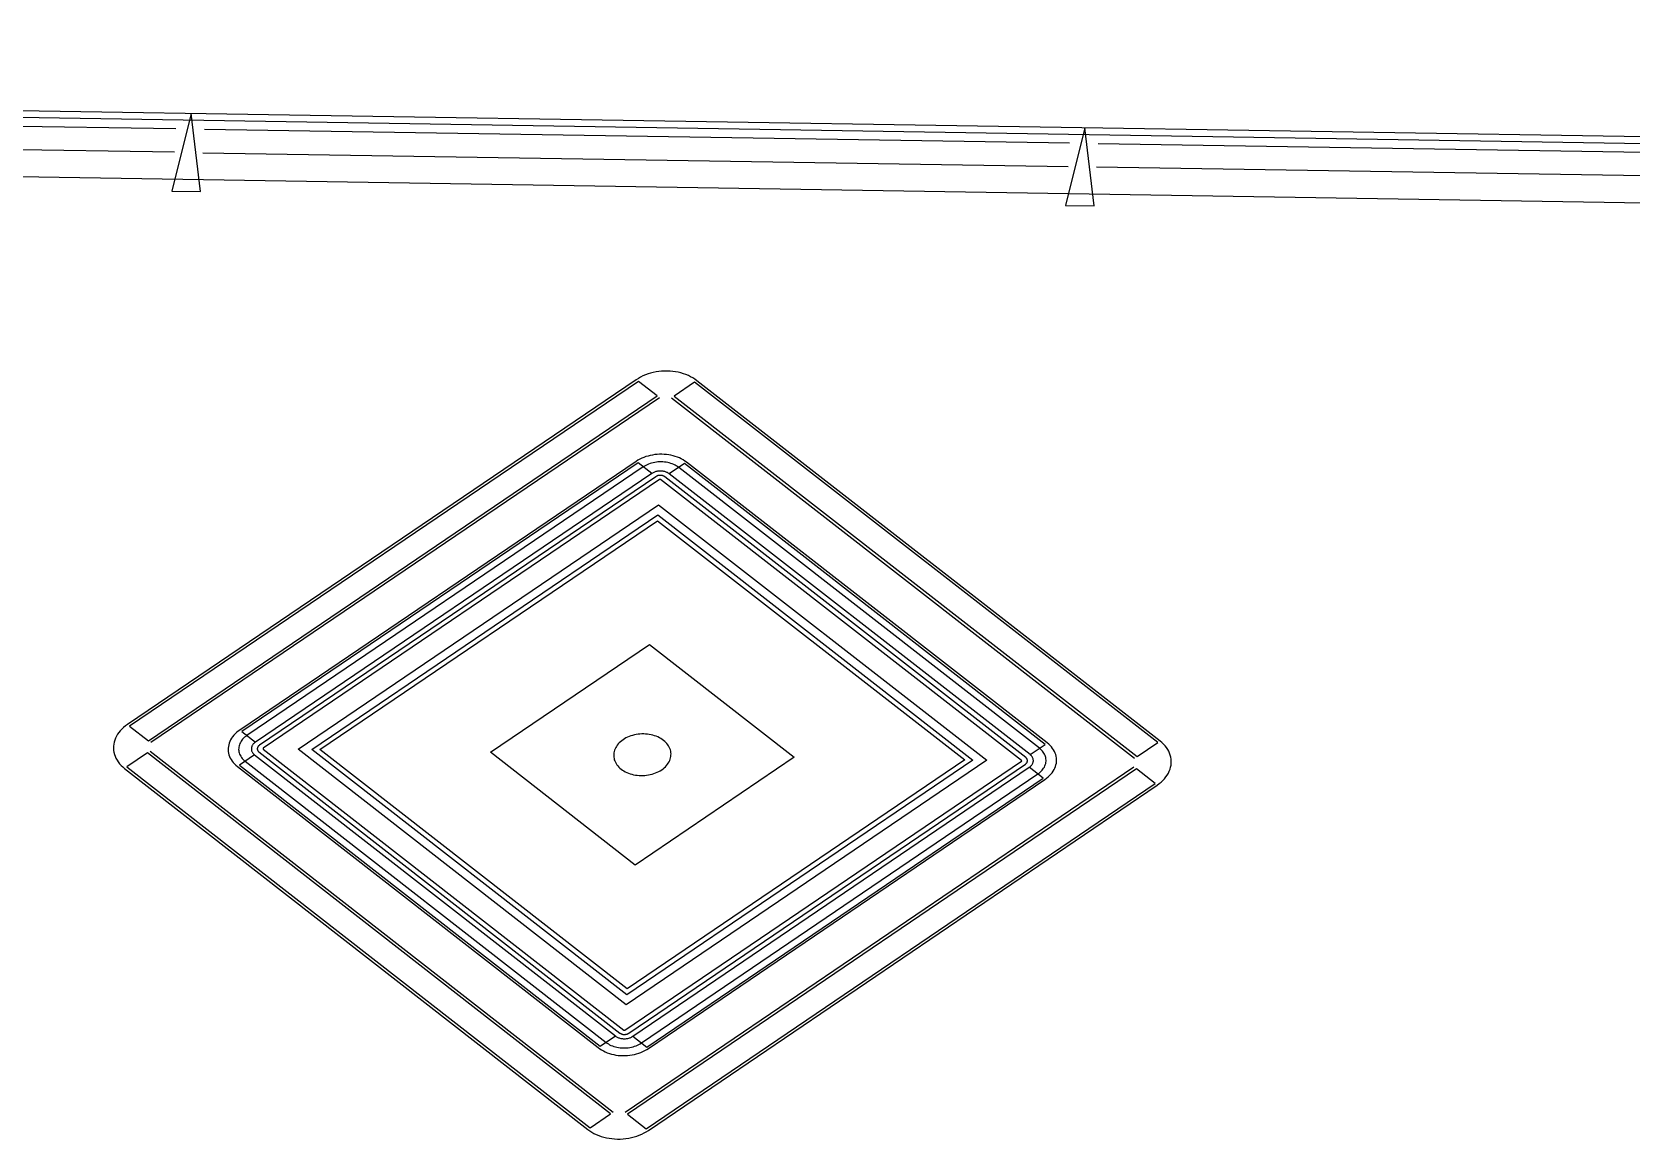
# Model space of a CAD drawing. Extents: x -68 to 264, y 51 to 115.
# Drawn here: x -25.308 to -22.792, y 85.723 to 87.465 of the extents above; entities that cross this region are included whole.
import ezdxf

# ---------------------------------------------------------------- set-up
doc = ezdxf.new("R2010")
doc.units = 0
doc.layers.get('0').update_dxf_attribs({"linetype": 'CONTINUOUS'})

msp = doc.modelspace()

# ---------------------------------------------------------------- linework, layer by layer
for p, q in [((-19.8589, 87.2532), (-33.0659, 87.465)), ((-32.3634, 87.4436), (-19.842, 87.2427)), ((-20.7289, 87.163), (-32.209, 87.3472)), ((-25.0817, 87.3125), (-26.4426, 87.3343)), ((-25.0576, 87.3366), (-25.0882, 87.2146)), ((-25.0432, 87.2139), (-25.0576, 87.3366)), ((-23.6758, 87.2899), (-25.0367, 87.3118)), ((-23.6517, 87.314), (-23.682, 87.192)), ((-23.637, 87.1913), (-23.6517, 87.314)), ((-25.0841, 87.2758), (-26.4451, 87.2976)), ((-22.2697, 87.2674), (-23.6308, 87.2892)), ((-25.0392, 87.2751), (-23.6781, 87.2532)), ((-22.272, 87.2307), (-23.6331, 87.2525)), ((-25.0882, 87.2146), (-25.0432, 87.2139)), ((-23.682, 87.192), (-23.637, 87.1913)), ((-24.3429, 86.9253), (-24.3468, 86.9237)), ((-24.3389, 86.9268), (-24.3429, 86.9253)), ((-24.3348, 86.928), (-24.3389, 86.9268)), ((-24.3306, 86.9291), (-24.3348, 86.928)), ((-24.3263, 86.93), (-24.3306, 86.9291)), ((-24.322, 86.9306), (-24.3263, 86.93)), ((-24.3176, 86.9311), (-24.322, 86.9306)), ((-24.3132, 86.9313), (-24.3176, 86.9311)), ((-24.3087, 86.9314), (-24.3132, 86.9313)), ((-24.3043, 86.9312), (-24.3087, 86.9314)), ((-24.3, 86.9308), (-24.3043, 86.9312)), ((-24.2956, 86.9302), (-24.3, 86.9308)), ((-24.2914, 86.9294), (-24.2956, 86.9302)), ((-24.2872, 86.9284), (-24.2914, 86.9294)), ((-24.2832, 86.9272), (-24.2872, 86.9284)), ((-24.2792, 86.9258), (-24.2832, 86.9272)), ((-24.2754, 86.9242), (-24.2792, 86.9258)), ((-24.3574, 86.9178), (-25.1579, 86.3753)), ((-24.354, 86.9151), (-25.1545, 86.3727)), ((-24.3541, 86.9199), (-24.3574, 86.9178)), ((-24.3505, 86.9219), (-24.3541, 86.9199)), ((-24.3246, 86.8922), (-24.354, 86.9151)), ((-24.3468, 86.9237), (-24.3505, 86.9219)), ((-24.2656, 86.9137), (-24.298, 86.8918)), ((-24.2718, 86.9225), (-24.2754, 86.9242)), ((-24.2683, 86.9206), (-24.2718, 86.9225)), ((-24.265, 86.9185), (-24.2683, 86.9206)), ((-23.537, 86.3467), (-24.2656, 86.9137)), ((-24.2619, 86.9162), (-24.265, 86.9185)), ((-23.5332, 86.3492), (-24.2619, 86.9162)), ((-25.125, 86.3497), (-24.3246, 86.8922)), ((-24.3208, 86.8893), (-25.1212, 86.3468)), ((-23.5735, 86.3219), (-24.3022, 86.889)), ((-24.298, 86.8918), (-23.5693, 86.3248)), ((-24.3318, 86.7993), (-24.3353, 86.7986)), ((-24.3282, 86.7999), (-24.3318, 86.7993)), ((-24.3245, 86.8003), (-24.3282, 86.7999)), ((-24.3209, 86.8005), (-24.3245, 86.8003)), ((-24.3172, 86.8005), (-24.3209, 86.8005)), ((-24.3136, 86.8003), (-24.3172, 86.8005)), ((-24.3099, 86.8), (-24.3136, 86.8003)), ((-24.3063, 86.7995), (-24.3099, 86.8)), ((-24.3028, 86.7989), (-24.3063, 86.7995)), ((-24.3576, 86.7892), (-24.9812, 86.3665)), ((-24.3546, 86.7869), (-24.9782, 86.3643)), ((-24.3464, 86.7806), (-24.9701, 86.3579)), ((-24.3548, 86.791), (-24.3576, 86.7892)), ((-24.3518, 86.7926), (-24.3548, 86.791)), ((-24.333, 86.7701), (-24.3546, 86.7869)), ((-24.3487, 86.7941), (-24.3518, 86.7926)), ((-24.3455, 86.7955), (-24.3487, 86.7941)), ((-24.3445, 86.7818), (-24.3464, 86.7806)), ((-24.3422, 86.7967), (-24.3455, 86.7955)), ((-24.3424, 86.783), (-24.3445, 86.7818)), ((-24.3402, 86.784), (-24.3424, 86.783)), ((-24.3388, 86.7977), (-24.3422, 86.7967)), ((-24.338, 86.785), (-24.3402, 86.784)), ((-24.3353, 86.7986), (-24.3388, 86.7977)), ((-24.3356, 86.7858), (-24.338, 86.785)), ((-24.3332, 86.7866), (-24.3356, 86.7858)), ((-24.3308, 86.7872), (-24.3332, 86.7866)), ((-24.3283, 86.7877), (-24.3308, 86.7872)), ((-24.3257, 86.7881), (-24.3283, 86.7877)), ((-24.3232, 86.7883), (-24.3257, 86.7881)), ((-24.3206, 86.7885), (-24.3232, 86.7883)), ((-24.318, 86.7885), (-24.3206, 86.7885)), ((-24.3154, 86.7884), (-24.318, 86.7885)), ((-24.3129, 86.7882), (-24.3154, 86.7884)), ((-24.3103, 86.7878), (-24.3129, 86.7882)), ((-24.3078, 86.7874), (-24.3103, 86.7878)), ((-24.3054, 86.7868), (-24.3078, 86.7874)), ((-24.303, 86.7861), (-24.3054, 86.7868)), ((-24.2817, 86.7858), (-24.3054, 86.7697)), ((-24.3007, 86.7853), (-24.303, 86.7861)), ((-24.2994, 86.798), (-24.3028, 86.7989)), ((-24.2985, 86.7844), (-24.3007, 86.7853)), ((-24.296, 86.7971), (-24.2994, 86.798)), ((-24.2964, 86.7833), (-24.2985, 86.7844)), ((-24.2944, 86.7822), (-24.2964, 86.7833)), ((-24.2927, 86.7959), (-24.296, 86.7971)), ((-24.2924, 86.781), (-24.2944, 86.7822)), ((-24.2896, 86.7946), (-24.2927, 86.7959)), ((-24.2906, 86.7797), (-24.2924, 86.781)), ((-23.7229, 86.3378), (-24.2906, 86.7797)), ((-24.2866, 86.7931), (-24.2896, 86.7946)), ((-24.2837, 86.7916), (-24.2866, 86.7931)), ((-24.281, 86.7898), (-24.2837, 86.7916)), ((-23.7139, 86.3439), (-24.2817, 86.7858)), ((-24.2784, 86.788), (-24.281, 86.7898)), ((-23.7107, 86.3461), (-24.2784, 86.788)), ((-24.333, 86.7701), (-24.9566, 86.3474)), ((-24.3267, 86.7652), (-24.9504, 86.3425)), ((-24.3206, 86.7605), (-24.9442, 86.3378)), ((-24.332, 86.7707), (-24.333, 86.7701)), ((-24.331, 86.7713), (-24.332, 86.7707)), ((-24.3299, 86.7718), (-24.331, 86.7713)), ((-24.3288, 86.7723), (-24.3299, 86.7718)), ((-24.3276, 86.7727), (-24.3288, 86.7723)), ((-24.3265, 86.7731), (-24.3276, 86.7727)), ((-24.3262, 86.7656), (-24.3267, 86.7652)), ((-24.3252, 86.7734), (-24.3265, 86.7731)), ((-24.3257, 86.7659), (-24.3262, 86.7656)), ((-24.3251, 86.7661), (-24.3257, 86.7659)), ((-24.324, 86.7736), (-24.3252, 86.7734)), ((-24.3245, 86.7664), (-24.3251, 86.7661)), ((-24.3239, 86.7666), (-24.3245, 86.7664)), ((-24.3227, 86.7738), (-24.324, 86.7736)), ((-24.3233, 86.7668), (-24.3239, 86.7666)), ((-24.3227, 86.767), (-24.3233, 86.7668)), ((-24.3215, 86.7739), (-24.3227, 86.7738)), ((-24.322, 86.7671), (-24.3227, 86.767)), ((-24.3214, 86.7672), (-24.322, 86.7671)), ((-24.3202, 86.774), (-24.3215, 86.7739)), ((-24.3207, 86.7673), (-24.3214, 86.7672)), ((-24.32, 86.7673), (-24.3207, 86.7673)), ((-24.3196, 86.7607), (-24.3206, 86.7605)), ((-24.3189, 86.774), (-24.3202, 86.774)), ((-24.3194, 86.7673), (-24.32, 86.7673)), ((-24.319, 86.7605), (-24.3196, 86.7607)), ((-24.3187, 86.7673), (-24.3194, 86.7673)), ((-23.7513, 86.3186), (-24.319, 86.7605)), ((-24.3177, 86.774), (-24.3189, 86.774)), ((-24.318, 86.7672), (-24.3187, 86.7673)), ((-24.3174, 86.7671), (-24.318, 86.7672)), ((-24.3164, 86.7739), (-24.3177, 86.774)), ((-24.3167, 86.767), (-24.3174, 86.7671)), ((-24.3161, 86.7668), (-24.3167, 86.767)), ((-24.3151, 86.7737), (-24.3164, 86.7739)), ((-24.3155, 86.7667), (-24.3161, 86.7668)), ((-24.3149, 86.7665), (-24.3155, 86.7667)), ((-24.3139, 86.7735), (-24.3151, 86.7737)), ((-24.3143, 86.7662), (-24.3149, 86.7665)), ((-24.3138, 86.766), (-24.3143, 86.7662)), ((-24.3127, 86.7732), (-24.3139, 86.7735)), ((-24.3132, 86.7657), (-24.3138, 86.766)), ((-24.3127, 86.7653), (-24.3132, 86.7657)), ((-24.3115, 86.7728), (-24.3127, 86.7732)), ((-24.3123, 86.765), (-24.3127, 86.7653)), ((-23.7446, 86.3232), (-24.3123, 86.765)), ((-24.3104, 86.7724), (-24.3115, 86.7728)), ((-24.3093, 86.772), (-24.3104, 86.7724)), ((-24.3083, 86.7715), (-24.3093, 86.772)), ((-24.3072, 86.7709), (-24.3083, 86.7715)), ((-24.3063, 86.7703), (-24.3072, 86.7709)), ((-24.3054, 86.7697), (-24.3063, 86.7703)), ((-23.7377, 86.3278), (-24.3054, 86.7697)), ((-24.8896, 86.3363), (-24.3224, 86.7208)), ((-24.8679, 86.3359), (-24.3234, 86.7051)), ((-24.3234, 86.7051), (-23.8277, 86.3192)), ((-24.3224, 86.7208), (-23.806, 86.3189)), ((-24.8551, 86.3357), (-24.324, 86.6958)), ((-24.324, 86.6958), (-23.8405, 86.3194)), ((-24.5867, 86.3314), (-24.3366, 86.501)), ((-24.3366, 86.501), (-24.1089, 86.3238)), ((-25.161, 86.373), (-25.164, 86.3706)), ((-25.1579, 86.3753), (-25.161, 86.373)), ((-25.1545, 86.3727), (-25.125, 86.3497)), ((-25.1789, 86.3474), (-25.1796, 86.3442)), ((-25.178, 86.3505), (-25.1789, 86.3474)), ((-25.1768, 86.3536), (-25.178, 86.3505)), ((-25.1753, 86.3567), (-25.1768, 86.3536)), ((-25.1736, 86.3597), (-25.1753, 86.3567)), ((-25.1715, 86.3625), (-25.1736, 86.3597)), ((-25.1693, 86.3653), (-25.1715, 86.3625)), ((-25.1668, 86.368), (-25.1693, 86.3653)), ((-25.164, 86.3706), (-25.1668, 86.368)), ((-24.9969, 86.3486), (-24.9979, 86.346)), ((-24.9956, 86.3511), (-24.9969, 86.3486)), ((-24.9942, 86.3535), (-24.9956, 86.3511)), ((-24.9925, 86.3559), (-24.9942, 86.3535)), ((-24.9906, 86.3583), (-24.9925, 86.3559)), ((-24.9885, 86.3605), (-24.9906, 86.3583)), ((-24.9863, 86.3626), (-24.9885, 86.3605)), ((-24.9838, 86.3646), (-24.9863, 86.3626)), ((-24.9812, 86.3665), (-24.9838, 86.3646)), ((-24.9802, 86.347), (-24.9811, 86.3452)), ((-24.9792, 86.3487), (-24.9802, 86.347)), ((-24.978, 86.3504), (-24.9792, 86.3487)), ((-24.9782, 86.3643), (-24.9566, 86.3474)), ((-24.9767, 86.352), (-24.978, 86.3504)), ((-24.9752, 86.3536), (-24.9767, 86.352)), ((-24.9736, 86.3551), (-24.9752, 86.3536)), ((-24.9719, 86.3565), (-24.9736, 86.3551)), ((-24.9701, 86.3579), (-24.9719, 86.3565)), ((-24.9575, 86.3467), (-24.9584, 86.346)), ((-24.9566, 86.3474), (-24.9575, 86.3467)), ((-24.3823, 86.3481), (-24.3841, 86.3464)), ((-24.3803, 86.3497), (-24.3823, 86.3481)), ((-24.3782, 86.3512), (-24.3803, 86.3497)), ((-24.3759, 86.3527), (-24.3782, 86.3512)), ((-24.3736, 86.354), (-24.3759, 86.3527)), ((-24.3711, 86.3552), (-24.3736, 86.354)), ((-24.3685, 86.3563), (-24.3711, 86.3552)), ((-24.3658, 86.3573), (-24.3685, 86.3563)), ((-24.3631, 86.3581), (-24.3658, 86.3573)), ((-24.3603, 86.3588), (-24.3631, 86.3581)), ((-24.3574, 86.3594), (-24.3603, 86.3588)), ((-24.3545, 86.3598), (-24.3574, 86.3594)), ((-24.3516, 86.3601), (-24.3545, 86.3598)), ((-24.3486, 86.3603), (-24.3516, 86.3601)), ((-24.3457, 86.3603), (-24.3486, 86.3603)), ((-24.3428, 86.3602), (-24.3457, 86.3603)), ((-24.3398, 86.3599), (-24.3428, 86.3602)), ((-24.3369, 86.3595), (-24.3398, 86.3599)), ((-24.3341, 86.359), (-24.3369, 86.3595)), ((-24.3313, 86.3583), (-24.3341, 86.359)), ((-24.3286, 86.3575), (-24.3313, 86.3583)), ((-24.326, 86.3566), (-24.3286, 86.3575)), ((-24.3235, 86.3556), (-24.326, 86.3566)), ((-24.321, 86.3544), (-24.3235, 86.3556)), ((-24.3187, 86.3531), (-24.321, 86.3544)), ((-24.3165, 86.3517), (-24.3187, 86.3531)), ((-24.3145, 86.3502), (-24.3165, 86.3517)), ((-24.3125, 86.3486), (-24.3145, 86.3502)), ((-24.3108, 86.3469), (-24.3125, 86.3486)), ((-24.3092, 86.3452), (-24.3108, 86.3469)), ((-23.5693, 86.3248), (-23.537, 86.3467)), ((-23.5304, 86.3468), (-23.5332, 86.3492)), ((-23.5277, 86.3443), (-23.5304, 86.3468)), ((-25.1799, 86.341), (-25.18, 86.3377)), ((-25.18, 86.3377), (-25.1798, 86.3345)), ((-25.1796, 86.3442), (-25.1799, 86.341)), ((-25.1798, 86.3345), (-25.1793, 86.3314)), ((-25.1793, 86.3314), (-25.1785, 86.3282)), ((-25.1785, 86.3282), (-25.1774, 86.3251)), ((-25.1774, 86.3251), (-25.176, 86.3221)), ((-25.176, 86.3221), (-25.1744, 86.3191)), ((-25.1263, 86.3304), (-25.1587, 86.3085)), ((-24.3977, 85.7625), (-25.1263, 86.3304)), ((-25.1221, 86.3333), (-24.3935, 85.7653)), ((-24.9992, 86.3407), (-24.9995, 86.3381)), ((-24.9995, 86.3381), (-24.9995, 86.3354)), ((-24.9995, 86.3354), (-24.9993, 86.3327)), ((-24.9993, 86.3327), (-24.9989, 86.3301)), ((-24.9986, 86.3434), (-24.9992, 86.3407)), ((-24.9989, 86.3301), (-24.9982, 86.3275)), ((-24.9979, 86.346), (-24.9986, 86.3434)), ((-24.9982, 86.3275), (-24.9973, 86.3249)), ((-24.9973, 86.3249), (-24.9962, 86.3224)), ((-24.9962, 86.3224), (-24.9949, 86.32)), ((-24.9829, 86.3378), (-24.983, 86.3359)), ((-24.983, 86.3359), (-24.9828, 86.334)), ((-24.9827, 86.3397), (-24.9829, 86.3378)), ((-24.9828, 86.334), (-24.9825, 86.3322)), ((-24.9824, 86.3415), (-24.9827, 86.3397)), ((-24.9825, 86.3322), (-24.9821, 86.3304)), ((-24.9818, 86.3434), (-24.9824, 86.3415)), ((-24.9821, 86.3304), (-24.9814, 86.3285)), ((-24.9811, 86.3452), (-24.9818, 86.3434)), ((-24.9579, 86.3274), (-24.9817, 86.3112)), ((-24.9814, 86.3285), (-24.9807, 86.3268)), ((-24.9807, 86.3268), (-24.9797, 86.3251)), ((-24.9797, 86.3251), (-24.9786, 86.3234)), ((-24.9786, 86.3234), (-24.9773, 86.3218)), ((-24.9773, 86.3218), (-24.9759, 86.3202)), ((-24.9629, 86.3384), (-24.963, 86.3375)), ((-24.963, 86.3375), (-24.963, 86.3365)), ((-24.963, 86.3365), (-24.9629, 86.3356)), ((-24.9627, 86.3393), (-24.9629, 86.3384)), ((-24.9629, 86.3356), (-24.9628, 86.3347)), ((-24.9628, 86.3347), (-24.9626, 86.3338)), ((-24.9624, 86.3402), (-24.9627, 86.3393)), ((-24.9626, 86.3338), (-24.9622, 86.3329)), ((-24.9621, 86.3411), (-24.9624, 86.3402)), ((-24.9622, 86.3329), (-24.9618, 86.332)), ((-24.9616, 86.342), (-24.9621, 86.3411)), ((-24.9618, 86.332), (-24.9614, 86.3312)), ((-24.9611, 86.3429), (-24.9616, 86.342)), ((-24.9614, 86.3312), (-24.9608, 86.3303)), ((-24.9606, 86.3437), (-24.9611, 86.3429)), ((-24.9608, 86.3303), (-24.9602, 86.3296)), ((-24.9599, 86.3445), (-24.9606, 86.3437)), ((-24.9602, 86.3296), (-24.9595, 86.3288)), ((-24.9592, 86.3453), (-24.9599, 86.3445)), ((-24.9595, 86.3288), (-24.9587, 86.3281)), ((-24.9584, 86.346), (-24.9592, 86.3453)), ((-24.9587, 86.3281), (-24.9579, 86.3274)), ((-24.9579, 86.3274), (-24.3903, 85.885)), ((-24.9536, 86.3378), (-24.9537, 86.3373)), ((-24.9537, 86.3373), (-24.9537, 86.3368)), ((-24.9537, 86.3368), (-24.9537, 86.3364)), ((-24.9537, 86.3364), (-24.9536, 86.3359)), ((-24.9535, 86.3383), (-24.9536, 86.3378)), ((-24.9536, 86.3359), (-24.9535, 86.3354)), ((-24.9534, 86.3388), (-24.9535, 86.3383)), ((-24.9535, 86.3354), (-24.9533, 86.3349)), ((-24.9532, 86.3392), (-24.9534, 86.3388)), ((-24.9533, 86.3349), (-24.9531, 86.3345)), ((-24.953, 86.3397), (-24.9532, 86.3392)), ((-24.9531, 86.3345), (-24.9529, 86.334)), ((-24.9527, 86.3402), (-24.953, 86.3397)), ((-24.9529, 86.334), (-24.9526, 86.3336)), ((-24.9524, 86.3406), (-24.9527, 86.3402)), ((-24.9526, 86.3336), (-24.9522, 86.3332)), ((-24.9521, 86.341), (-24.9524, 86.3406)), ((-24.9522, 86.3332), (-24.9519, 86.3328)), ((-24.9517, 86.3414), (-24.9521, 86.341)), ((-24.9519, 86.3328), (-24.9515, 86.3324)), ((-24.9513, 86.3418), (-24.9517, 86.3414)), ((-24.9515, 86.3324), (-24.951, 86.332)), ((-24.9508, 86.3422), (-24.9513, 86.3418)), ((-24.951, 86.332), (-24.3834, 85.8896)), ((-24.9504, 86.3425), (-24.9508, 86.3422)), ((-24.9442, 86.3378), (-24.9446, 86.3373)), ((-24.9446, 86.3373), (-24.9443, 86.3366)), ((-24.9443, 86.3366), (-24.3767, 85.8942)), ((-24.3733, 85.934), (-24.8896, 86.3363)), ((-24.3723, 85.9497), (-24.8679, 86.3359)), ((-24.3717, 85.959), (-24.8551, 86.3357)), ((-24.359, 86.154), (-24.5867, 86.3314)), ((-24.3926, 86.3305), (-24.3929, 86.3283)), ((-24.3929, 86.3283), (-24.3929, 86.3262)), ((-24.3929, 86.3262), (-24.3928, 86.324)), ((-24.3928, 86.324), (-24.3924, 86.3219)), ((-24.3922, 86.3326), (-24.3926, 86.3305)), ((-24.3924, 86.3219), (-24.3919, 86.3198)), ((-24.3916, 86.3347), (-24.3922, 86.3326)), ((-24.3908, 86.3368), (-24.3916, 86.3347)), ((-24.3898, 86.3388), (-24.3908, 86.3368)), ((-24.3886, 86.3408), (-24.3898, 86.3388)), ((-24.3873, 86.3427), (-24.3886, 86.3408)), ((-24.3858, 86.3446), (-24.3873, 86.3427)), ((-24.3841, 86.3464), (-24.3858, 86.3446)), ((-24.1089, 86.3238), (-24.359, 86.154)), ((-24.3077, 86.3433), (-24.3092, 86.3452)), ((-24.3065, 86.3414), (-24.3077, 86.3433)), ((-24.3054, 86.3394), (-24.3065, 86.3414)), ((-24.3045, 86.3374), (-24.3054, 86.3394)), ((-24.3037, 86.3354), (-24.3045, 86.3374)), ((-24.304, 86.3205), (-24.3034, 86.3226)), ((-24.3032, 86.3333), (-24.3037, 86.3354)), ((-24.3034, 86.3226), (-24.303, 86.3247)), ((-24.3029, 86.3311), (-24.3032, 86.3333)), ((-24.303, 86.3247), (-24.3028, 86.3269)), ((-24.3027, 86.329), (-24.3029, 86.3311)), ((-24.3028, 86.3269), (-24.3027, 86.329)), ((-23.7441, 86.3228), (-23.7446, 86.3232)), ((-23.7437, 86.3224), (-23.7441, 86.3228)), ((-23.7434, 86.322), (-23.7437, 86.3224)), ((-23.743, 86.3216), (-23.7434, 86.322)), ((-23.7428, 86.3212), (-23.743, 86.3216)), ((-23.7377, 86.3278), (-23.7139, 86.3439)), ((-23.7369, 86.3271), (-23.7377, 86.3278)), ((-23.7361, 86.3264), (-23.7369, 86.3271)), ((-23.7354, 86.3256), (-23.7361, 86.3264)), ((-23.7348, 86.3248), (-23.7354, 86.3256)), ((-23.7342, 86.324), (-23.7348, 86.3248)), ((-23.7338, 86.3232), (-23.7342, 86.324)), ((-23.7334, 86.3223), (-23.7338, 86.3232)), ((-23.7331, 86.3214), (-23.7334, 86.3223)), ((-23.7328, 86.3205), (-23.7331, 86.3214)), ((-23.7212, 86.3364), (-23.7229, 86.3378)), ((-23.7197, 86.335), (-23.7212, 86.3364)), ((-23.7183, 86.3334), (-23.7197, 86.335)), ((-23.717, 86.3318), (-23.7183, 86.3334)), ((-23.7159, 86.3301), (-23.717, 86.3318)), ((-23.715, 86.3284), (-23.7159, 86.3301)), ((-23.7142, 86.3266), (-23.715, 86.3284)), ((-23.7135, 86.3248), (-23.7142, 86.3266)), ((-23.7131, 86.323), (-23.7135, 86.3248)), ((-23.7128, 86.3211), (-23.7131, 86.323)), ((-23.7083, 86.3442), (-23.7107, 86.3461)), ((-23.7061, 86.3421), (-23.7083, 86.3442)), ((-23.7041, 86.3399), (-23.7061, 86.3421)), ((-23.7023, 86.3376), (-23.7041, 86.3399)), ((-23.7008, 86.3352), (-23.7023, 86.3376)), ((-23.6994, 86.3328), (-23.7008, 86.3352)), ((-23.6983, 86.3302), (-23.6994, 86.3328)), ((-23.6974, 86.3277), (-23.6983, 86.3302)), ((-23.6967, 86.3251), (-23.6974, 86.3277)), ((-23.6963, 86.3224), (-23.6967, 86.3251)), ((-23.6961, 86.3198), (-23.6963, 86.3224)), ((-23.5253, 86.3417), (-23.5277, 86.3443)), ((-23.5231, 86.3389), (-23.5253, 86.3417)), ((-23.5212, 86.336), (-23.5231, 86.3389)), ((-23.5196, 86.3331), (-23.5212, 86.336)), ((-23.5182, 86.3301), (-23.5196, 86.3331)), ((-23.5171, 86.327), (-23.5182, 86.3301)), ((-23.5163, 86.3238), (-23.5171, 86.327)), ((-23.5158, 86.3206), (-23.5163, 86.3238)), ((-25.1744, 86.3191), (-25.1725, 86.3163)), ((-25.1725, 86.3163), (-25.1703, 86.3135)), ((-25.1703, 86.3135), (-25.1679, 86.3109)), ((-25.1679, 86.3109), (-25.1653, 86.3083)), ((-25.1653, 86.3083), (-25.1624, 86.3059)), ((-25.1624, 86.3059), (-24.4338, 85.738)), ((-25.1587, 86.3085), (-24.4301, 85.7405)), ((-24.9949, 86.32), (-24.9933, 86.3176)), ((-24.9933, 86.3176), (-24.9915, 86.3153)), ((-24.9915, 86.3153), (-24.9895, 86.3131)), ((-24.9895, 86.3131), (-24.9873, 86.311)), ((-24.9873, 86.311), (-24.9849, 86.309)), ((-24.9849, 86.309), (-24.4173, 85.8666)), ((-24.9817, 86.3112), (-24.4141, 85.8688)), ((-24.9759, 86.3202), (-24.9744, 86.3187)), ((-24.9744, 86.3187), (-24.9727, 86.3173)), ((-24.9727, 86.3173), (-24.405, 85.8749)), ((-24.3919, 86.3198), (-24.3912, 86.3178)), ((-24.3912, 86.3178), (-24.3902, 86.3157)), ((-24.3902, 86.3157), (-24.3892, 86.3138)), ((-24.3892, 86.3138), (-24.3879, 86.3119)), ((-24.3879, 86.3119), (-24.3864, 86.31)), ((-24.3864, 86.31), (-24.3848, 86.3082)), ((-24.3848, 86.3082), (-24.3831, 86.3066)), ((-24.3831, 86.3066), (-24.3812, 86.305)), ((-24.3812, 86.305), (-24.3791, 86.3035)), ((-24.3791, 86.3035), (-24.3769, 86.3021)), ((-24.3769, 86.3021), (-24.3746, 86.3008)), ((-24.3753, 85.894), (-23.7514, 86.3174)), ((-24.3749, 85.765), (-23.5743, 86.3084)), ((-24.3746, 86.3008), (-24.3722, 86.2996)), ((-23.806, 86.3189), (-24.3733, 85.934)), ((-23.8277, 86.3192), (-24.3723, 85.9497)), ((-24.3722, 86.2996), (-24.3696, 86.2986)), ((-23.8405, 86.3194), (-24.3717, 85.959)), ((-23.5705, 86.3054), (-24.3711, 85.7621)), ((-24.3696, 86.2986), (-24.367, 86.2976)), ((-24.3689, 85.8894), (-23.7452, 86.3127)), ((-24.367, 86.2976), (-24.3643, 86.2968)), ((-24.3643, 86.2968), (-24.3615, 86.2962)), ((-24.3627, 85.8845), (-23.739, 86.3078)), ((-24.3615, 86.2962), (-24.3587, 86.2956)), ((-24.3492, 85.874), (-23.7255, 86.2973)), ((-24.3382, 86.2958), (-24.3353, 86.2964)), ((-24.3353, 86.2964), (-24.3325, 86.2971)), ((-24.3325, 86.2971), (-24.3298, 86.2979)), ((-24.3298, 86.2979), (-24.3271, 86.2989)), ((-24.3271, 86.2989), (-24.3245, 86.3)), ((-24.3245, 86.3), (-24.3221, 86.3012)), ((-24.3221, 86.3012), (-24.3197, 86.3025)), ((-24.3197, 86.3025), (-24.3174, 86.3039)), ((-24.3174, 86.3039), (-24.3153, 86.3055)), ((-24.3153, 86.3055), (-24.3134, 86.3071)), ((-24.3134, 86.3071), (-24.3115, 86.3088)), ((-24.3115, 86.3088), (-24.3098, 86.3106)), ((-24.3098, 86.3106), (-24.3083, 86.3125)), ((-24.3083, 86.3125), (-24.307, 86.3144)), ((-24.307, 86.3144), (-24.3058, 86.3164)), ((-24.3058, 86.3164), (-24.3048, 86.3184)), ((-24.3048, 86.3184), (-24.304, 86.3205)), ((-23.7514, 86.3174), (-23.751, 86.3179)), ((-23.751, 86.3179), (-23.7513, 86.3186)), ((-23.7452, 86.3127), (-23.7448, 86.313)), ((-23.7448, 86.313), (-23.7443, 86.3134)), ((-23.7443, 86.3134), (-23.7439, 86.3138)), ((-23.7439, 86.3138), (-23.7435, 86.3142)), ((-23.7435, 86.3142), (-23.7432, 86.3146)), ((-23.7432, 86.3146), (-23.7429, 86.315)), ((-23.7429, 86.315), (-23.7426, 86.3155)), ((-23.7425, 86.3207), (-23.7428, 86.3212)), ((-23.7426, 86.3155), (-23.7424, 86.3159)), ((-23.7423, 86.3203), (-23.7425, 86.3207)), ((-23.7424, 86.3159), (-23.7422, 86.3164)), ((-23.7421, 86.3198), (-23.7423, 86.3203)), ((-23.7422, 86.3164), (-23.7421, 86.3169)), ((-23.742, 86.3193), (-23.7421, 86.3198)), ((-23.7421, 86.3169), (-23.742, 86.3174)), ((-23.7419, 86.3188), (-23.742, 86.3193)), ((-23.742, 86.3174), (-23.7419, 86.3179)), ((-23.7419, 86.3183), (-23.7419, 86.3188)), ((-23.7419, 86.3179), (-23.7419, 86.3183)), ((-23.739, 86.3078), (-23.7381, 86.3084)), ((-23.7173, 86.2909), (-23.739, 86.3078)), ((-23.7381, 86.3084), (-23.7372, 86.3092)), ((-23.7372, 86.3092), (-23.7364, 86.3099)), ((-23.7364, 86.3099), (-23.7357, 86.3107)), ((-23.7357, 86.3107), (-23.735, 86.3115)), ((-23.735, 86.3115), (-23.7345, 86.3123)), ((-23.7345, 86.3123), (-23.734, 86.3132)), ((-23.734, 86.3132), (-23.7335, 86.3141)), ((-23.7335, 86.3141), (-23.7332, 86.315)), ((-23.7332, 86.315), (-23.7329, 86.3159)), ((-23.7329, 86.3159), (-23.7327, 86.3168)), ((-23.7327, 86.3196), (-23.7328, 86.3205)), ((-23.7326, 86.3186), (-23.7327, 86.3196)), ((-23.7327, 86.3168), (-23.7326, 86.3177)), ((-23.7326, 86.3177), (-23.7326, 86.3186)), ((-23.7255, 86.2973), (-23.7237, 86.2986)), ((-23.7237, 86.2986), (-23.7219, 86.3001)), ((-23.7219, 86.3001), (-23.7203, 86.3016)), ((-23.7203, 86.3016), (-23.7189, 86.3031)), ((-23.7189, 86.3031), (-23.7175, 86.3048)), ((-23.7175, 86.3048), (-23.7164, 86.3065)), ((-23.7164, 86.3065), (-23.7153, 86.3082)), ((-23.7153, 86.3082), (-23.7145, 86.31)), ((-23.7145, 86.31), (-23.7138, 86.3118)), ((-23.7138, 86.3118), (-23.7132, 86.3137)), ((-23.7132, 86.3137), (-23.7129, 86.3155)), ((-23.7129, 86.3155), (-23.7127, 86.3174)), ((-23.7126, 86.3193), (-23.7128, 86.3211)), ((-23.7127, 86.3174), (-23.7126, 86.3193)), ((-23.707, 86.2947), (-23.7049, 86.2969)), ((-23.7049, 86.2969), (-23.7031, 86.2992)), ((-23.7031, 86.2992), (-23.7014, 86.3016)), ((-23.7014, 86.3016), (-23.6999, 86.3041)), ((-23.6999, 86.3041), (-23.6987, 86.3066)), ((-23.6987, 86.3066), (-23.6977, 86.3092)), ((-23.6977, 86.3092), (-23.697, 86.3118)), ((-23.697, 86.3118), (-23.6964, 86.3145)), ((-23.6964, 86.3145), (-23.6961, 86.3171)), ((-23.6961, 86.3171), (-23.6961, 86.3198)), ((-23.541, 86.2825), (-23.5705, 86.3054)), ((-23.522, 86.2955), (-23.5202, 86.2985)), ((-23.5202, 86.2985), (-23.5188, 86.3016)), ((-23.5188, 86.3016), (-23.5176, 86.3047)), ((-23.5176, 86.3047), (-23.5166, 86.3078)), ((-23.5166, 86.3078), (-23.516, 86.311)), ((-23.516, 86.311), (-23.5157, 86.3142)), ((-23.5156, 86.3174), (-23.5158, 86.3206)), ((-23.5157, 86.3142), (-23.5156, 86.3174)), ((-24.3587, 86.2956), (-24.3558, 86.2952)), ((-24.3558, 86.2952), (-24.3529, 86.295)), ((-24.3529, 86.295), (-24.3499, 86.2949)), ((-24.3499, 86.2949), (-24.347, 86.2949)), ((-24.347, 86.2949), (-24.344, 86.2951)), ((-24.344, 86.2951), (-24.3411, 86.2954)), ((-24.3416, 85.7391), (-23.541, 86.2825)), ((-24.3411, 86.2954), (-24.3382, 86.2958)), ((-24.341, 85.8676), (-23.7173, 86.2909)), ((-24.3382, 85.7364), (-23.5377, 86.2798)), ((-24.3381, 85.8653), (-23.7144, 86.2886)), ((-23.7144, 86.2886), (-23.7117, 86.2905)), ((-23.7117, 86.2905), (-23.7093, 86.2926)), ((-23.7093, 86.2926), (-23.707, 86.2947)), ((-23.5377, 86.2798), (-23.5345, 86.2821)), ((-23.5345, 86.2821), (-23.5315, 86.2846)), ((-23.5315, 86.2846), (-23.5288, 86.2871)), ((-23.5288, 86.2871), (-23.5263, 86.2898)), ((-23.5263, 86.2898), (-23.524, 86.2926)), ((-23.524, 86.2926), (-23.522, 86.2955)), ((-24.3767, 85.8942), (-24.376, 85.894)), ((-24.376, 85.894), (-24.3753, 85.894)), ((-24.4141, 85.8688), (-24.3903, 85.885)), ((-24.405, 85.8749), (-24.4032, 85.8736)), ((-24.4032, 85.8736), (-24.4013, 85.8724)), ((-24.4013, 85.8724), (-24.3993, 85.8713)), ((-24.3993, 85.8713), (-24.3972, 85.8702)), ((-24.3972, 85.8702), (-24.3949, 85.8693)), ((-24.3949, 85.8693), (-24.3926, 85.8685)), ((-24.3926, 85.8685), (-24.3903, 85.8678)), ((-24.3903, 85.885), (-24.3894, 85.8843)), ((-24.3894, 85.8843), (-24.3884, 85.8837)), ((-24.3884, 85.8837), (-24.3874, 85.8832)), ((-24.3874, 85.8832), (-24.3864, 85.8826)), ((-24.3864, 85.8826), (-24.3853, 85.8822)), ((-24.3853, 85.8822), (-24.3841, 85.8818)), ((-24.3841, 85.8818), (-24.383, 85.8814)), ((-24.3834, 85.8896), (-24.3829, 85.8893)), ((-24.383, 85.8814), (-24.3817, 85.8812)), ((-24.3829, 85.8893), (-24.3824, 85.889)), ((-24.3824, 85.889), (-24.3819, 85.8887)), ((-24.3819, 85.8887), (-24.3813, 85.8884)), ((-24.3817, 85.8812), (-24.3805, 85.8809)), ((-24.3813, 85.8884), (-24.3808, 85.8882)), ((-24.3808, 85.8882), (-24.3802, 85.888)), ((-24.3805, 85.8809), (-24.3793, 85.8808)), ((-24.3802, 85.888), (-24.3796, 85.8878)), ((-24.3796, 85.8878), (-24.3789, 85.8876)), ((-24.3793, 85.8808), (-24.378, 85.8806)), ((-24.3789, 85.8876), (-24.3783, 85.8875)), ((-24.3783, 85.8875), (-24.3776, 85.8874)), ((-24.378, 85.8806), (-24.3767, 85.8806)), ((-24.3776, 85.8874), (-24.377, 85.8874)), ((-24.377, 85.8874), (-24.3763, 85.8873)), ((-24.3767, 85.8806), (-24.3754, 85.8806)), ((-24.3763, 85.8873), (-24.3756, 85.8873)), ((-24.3756, 85.8873), (-24.375, 85.8874)), ((-24.3754, 85.8806), (-24.3742, 85.8807)), ((-24.375, 85.8874), (-24.3743, 85.8875)), ((-24.3743, 85.8875), (-24.3736, 85.8876)), ((-24.3742, 85.8807), (-24.3729, 85.8808)), ((-24.3736, 85.8876), (-24.373, 85.8877)), ((-24.373, 85.8877), (-24.3723, 85.8878)), ((-24.3729, 85.8808), (-24.3716, 85.881)), ((-24.3723, 85.8878), (-24.3717, 85.888)), ((-24.3717, 85.888), (-24.3711, 85.8883)), ((-24.3716, 85.881), (-24.3704, 85.8812)), ((-24.3711, 85.8883), (-24.3705, 85.8885)), ((-24.3705, 85.8885), (-24.37, 85.8888)), ((-24.3704, 85.8812), (-24.3692, 85.8816)), ((-24.37, 85.8888), (-24.3694, 85.8891)), ((-24.3694, 85.8891), (-24.3689, 85.8894)), ((-24.3692, 85.8816), (-24.368, 85.8819)), ((-24.368, 85.8819), (-24.3668, 85.8823)), ((-24.3668, 85.8823), (-24.3657, 85.8828)), ((-24.3657, 85.8828), (-24.3647, 85.8833)), ((-24.3647, 85.8833), (-24.3636, 85.8839)), ((-24.3636, 85.8839), (-24.3627, 85.8845)), ((-24.3627, 85.8845), (-24.341, 85.8676)), ((-24.3624, 85.868), (-24.36, 85.8688)), ((-24.36, 85.8688), (-24.3577, 85.8696)), ((-24.3577, 85.8696), (-24.3554, 85.8706)), ((-24.3554, 85.8706), (-24.3532, 85.8716)), ((-24.3532, 85.8716), (-24.3512, 85.8728)), ((-24.3512, 85.8728), (-24.3492, 85.874)), ((-24.4173, 85.8666), (-24.4147, 85.8648)), ((-24.4147, 85.8648), (-24.412, 85.863)), ((-24.412, 85.863), (-24.4091, 85.8614)), ((-24.4091, 85.8614), (-24.4061, 85.86)), ((-24.4061, 85.86), (-24.403, 85.8587)), ((-24.403, 85.8587), (-24.3997, 85.8575)), ((-24.3997, 85.8575), (-24.3963, 85.8565)), ((-24.3963, 85.8565), (-24.3929, 85.8557)), ((-24.3929, 85.8557), (-24.3893, 85.855)), ((-24.3903, 85.8678), (-24.3878, 85.8672)), ((-24.3893, 85.855), (-24.3857, 85.8545)), ((-24.3878, 85.8672), (-24.3853, 85.8668)), ((-24.3857, 85.8545), (-24.3821, 85.8542)), ((-24.3853, 85.8668), (-24.3828, 85.8664)), ((-24.3828, 85.8664), (-24.3802, 85.8662)), ((-24.3821, 85.8542), (-24.3784, 85.8541)), ((-24.3802, 85.8662), (-24.3777, 85.8661)), ((-24.3784, 85.8541), (-24.3748, 85.8541)), ((-24.3777, 85.8661), (-24.3751, 85.8661)), ((-24.3751, 85.8661), (-24.3725, 85.8662)), ((-24.3748, 85.8541), (-24.3711, 85.8543)), ((-24.3725, 85.8662), (-24.3699, 85.8665)), ((-24.3711, 85.8543), (-24.3675, 85.8547)), ((-24.3699, 85.8665), (-24.3674, 85.8669)), ((-24.3675, 85.8547), (-24.3639, 85.8552)), ((-24.3674, 85.8669), (-24.3649, 85.8674)), ((-24.3649, 85.8674), (-24.3624, 85.868)), ((-24.3639, 85.8552), (-24.3603, 85.8559)), ((-24.3603, 85.8559), (-24.3568, 85.8568)), ((-24.3568, 85.8568), (-24.3534, 85.8579)), ((-24.3534, 85.8579), (-24.3501, 85.8591)), ((-24.3501, 85.8591), (-24.3469, 85.8604)), ((-24.3469, 85.8604), (-24.3438, 85.8619)), ((-24.3438, 85.8619), (-24.3408, 85.8636)), ((-24.3408, 85.8636), (-24.3381, 85.8653)), ((-24.4301, 85.7405), (-24.3977, 85.7625)), ((-24.3711, 85.7621), (-24.3416, 85.7391)), ((-24.4338, 85.738), (-24.4307, 85.7357)), ((-24.4307, 85.7357), (-24.4275, 85.7336)), ((-24.4275, 85.7336), (-24.424, 85.7317)), ((-24.424, 85.7317), (-24.4203, 85.7299)), ((-24.4203, 85.7299), (-24.4165, 85.7284)), ((-24.4165, 85.7284), (-24.4126, 85.727)), ((-24.4126, 85.727), (-24.4085, 85.7258)), ((-24.4085, 85.7258), (-24.4043, 85.7248)), ((-24.4043, 85.7248), (-24.4001, 85.724)), ((-24.4001, 85.724), (-24.3957, 85.7234)), ((-24.3957, 85.7234), (-24.3914, 85.723)), ((-24.3914, 85.723), (-24.3869, 85.7228)), ((-24.3869, 85.7228), (-24.3825, 85.7228)), ((-24.3825, 85.7228), (-24.3781, 85.7231)), ((-24.3781, 85.7231), (-24.3737, 85.7235)), ((-24.3737, 85.7235), (-24.3693, 85.7242)), ((-24.3693, 85.7242), (-24.365, 85.7251)), ((-24.365, 85.7251), (-24.3608, 85.7261)), ((-24.3608, 85.7261), (-24.3567, 85.7274)), ((-24.3567, 85.7274), (-24.3527, 85.7288)), ((-24.3527, 85.7288), (-24.3488, 85.7305)), ((-24.3488, 85.7305), (-24.3451, 85.7323)), ((-24.3451, 85.7323), (-24.3416, 85.7343)), ((-24.3416, 85.7343), (-24.3382, 85.7364))]:
    msp.add_line(p, q)

doc.saveas('drawing.dxf')
